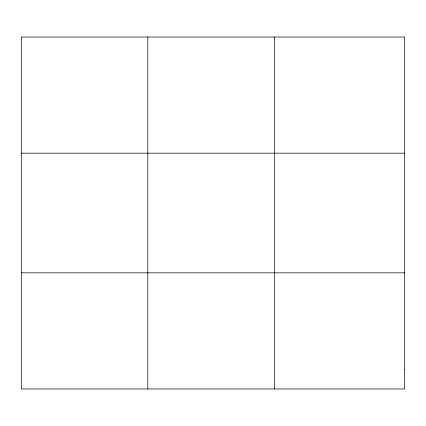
<?xml version="1.0" encoding="UTF-8"?>
<svg xmlns="http://www.w3.org/2000/svg" width="426" height="426" viewBox="0 0 426 426"><rect width="100%" height="100%" fill="white"/><g stroke="black" fill="none" stroke-linecap="round" stroke-linejoin="round"><path stroke-width="0.64" d="M147.822 37.025L147.822 388.975M274.344 37.025L274.344 388.975M21.3 153.168L404.7 153.168M21.3 272.832L404.7 272.832M404.7 369.619L404.7 388.975L21.3 388.975L21.3 37.025L404.7 37.025L404.7 369.619"/></g></svg>
